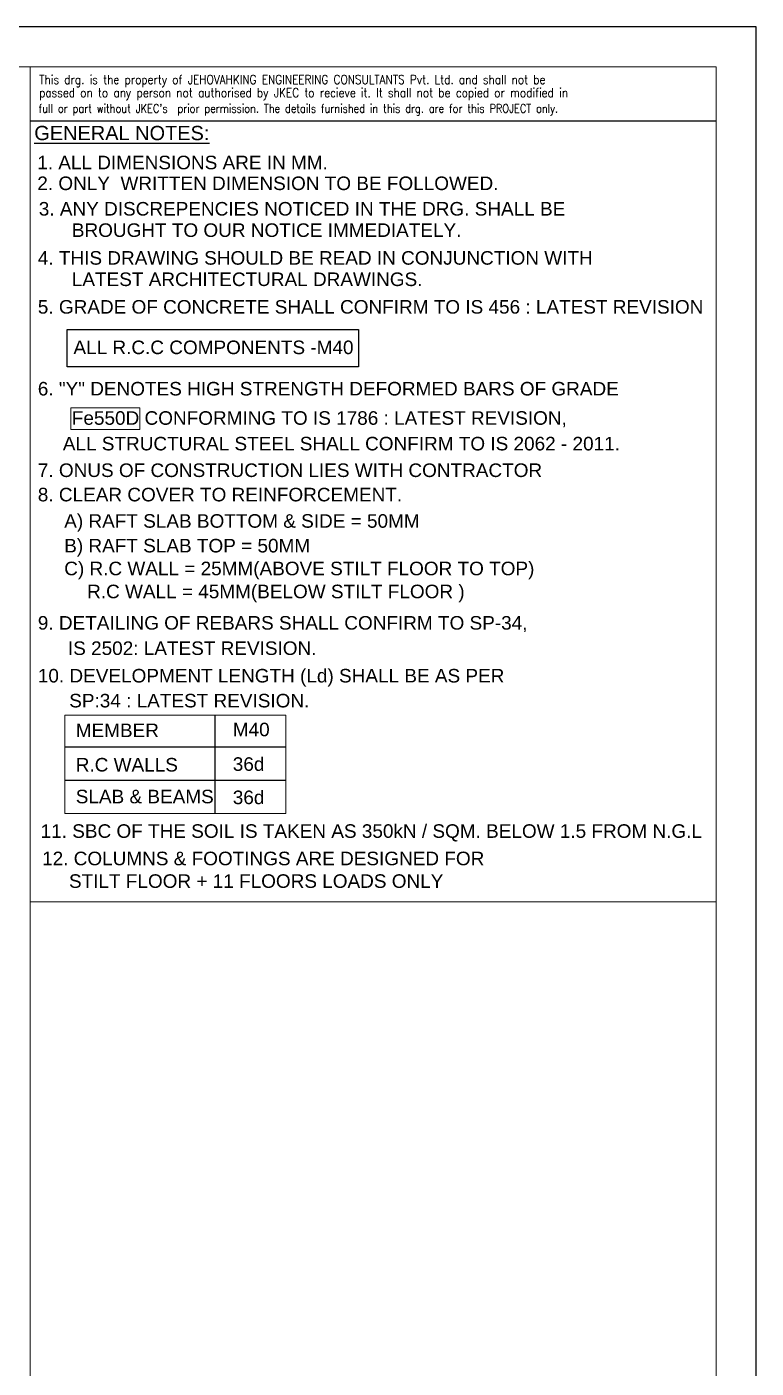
# Model space of a CAD drawing. Header units: inches. Extents: x 200139 to 352388, y -289304 to -188971.
# Drawn here: x 321131 to 342472, y -228244 to -188971 of the extents above; entities that cross this region are included whole.
import ezdxf

# ---------------------------------------------------------------- set-up
doc = ezdxf.new("R2010")
doc.units = ezdxf.units.IN
doc.header["$MEASUREMENT"] = 0
for name, color, linetype in [('DIM', 251, 'Continuous'), ('TITLE-2', 1, 'Continuous'), ('TITLE-3', 3, 'Continuous')]:
    doc.layers.add(name, color=color, linetype=linetype)
for name, color, linetype, lineweight in [('DIM2', 8, 'Continuous', 5), ('JKEC COLHAT', 2, 'Continuous', 20), ('text', 4, 'Continuous', 30)]:
    doc.layers.add(name, color=color, linetype=linetype, lineweight=lineweight)
doc.styles.add('Arial', font='arial.ttf', dxfattribs={"height": 400})
doc.styles.add('STYLET200', font='romans.shx', dxfattribs={"width": 0.85, "height": 200})
doc.styles.add('T300', font='sanss___.ttf', dxfattribs={"height": 350})

msp = doc.modelspace()

# ---------------------------------------------------------------- linework, layer by layer
at = {"layer": 'Defpoints', "ltscale": 0.2}
msp.add_lwpolyline([(200138.9, -289303.9), (342472.3, -289303.9), (342472.3, -188970.6), (200138.9, -188970.6)], close=True, dxfattribs=at)
at = {"layer": 'DIM', "color": 1}
for p, q in [((326629.1, -209125.5), (326629.1, -212002)), ((322244.4, -210051.8), (328714.2, -210051.8)), ((322244.4, -211026.9), (328714.2, -211026.9))]:
    msp.add_line(p, q, dxfattribs=at)
msp.add_lwpolyline([(322310.2, -197835.5), (330832, -197835.5), (330832, -198920.9), (322310.2, -198920.9)], close=True, dxfattribs=at)
at = {"layer": 'DIM2', "color": 1}
for points in [[(322416.9, -200130), (324439.2, -200130), (324439.2, -200760.5), (322416.9, -200760.5)], [(322244.4, -209125.5), (328714.2, -209125.5), (328714.2, -212002), (322244.4, -212002)]]:
    msp.add_lwpolyline(points, close=True, dxfattribs=at)
at = {"layer": 'JKEC COLHAT', "ltscale": 0.2}
for p, q in [((321228.4, -288137.2), (321228.4, -190137.2)), ((321228.4, -214589.2), (341305.6, -214589.2))]:
    msp.add_line(p, q, dxfattribs=at)
msp.add_lwpolyline([(201305.6, -288137.2), (341305.6, -288137.2), (341305.6, -190137.2), (201305.6, -190137.2)], close=True, dxfattribs=at)
at = {"layer": 'TITLE-2', "color": 5}
msp.add_line((321228.4, -191724.7), (341305.6, -191724.7), dxfattribs=at)

# ---------------------------------------------------------------- texts
at = {"layer": 'text', "style": 'T300'}
for s, p in [('1. ALL DIMENSIONS ARE IN MM.', (321435.1, -193141.4)), ('2. ONLY  WRITTEN DIMENSION TO BE FOLLOWED.', (321436.8, -193750.3)), ('3. ANY DISCREPENCIES NOTICED IN THE DRG. SHALL BE ', (321480.5, -194496.6)), ('BROUGHT TO OUR NOTICE IMMEDIATELY.', (322447.9, -195121.9)), ('4. THIS DRAWING SHOULD BE READ IN CONJUNCTION WITH ', (321452.5, -195934.8)), ('LATEST ARCHITECTURAL DRAWINGS.', (322447.9, -196560.1)), ('5. GRADE OF CONCRETE SHALL CONFIRM TO IS 456 : LATEST REVISION', (321452.5, -197368)), ('6. "Y" DENOTES HIGH STRENGTH DEFORMED BARS OF GRADE', (321452.5, -199764.5)), ('Fe550D CONFORMING TO IS 1786 : LATEST REVISION,', (322447.9, -200622.4)), ('ALL STRUCTURAL STEEL SHALL CONFIRM TO IS 2062 - 2011.', (322184.1, -201372.6)), ('7. ONUS OF CONSTRUCTION LIES WITH CONTRACTOR', (321452.5, -202151.6)), ('8. CLEAR COVER TO REINFORCEMENT.', (321452.5, -202864.6)), ('A) RAFT SLAB BOTTOM & SIDE = 50MM', (322225.3, -203636.9)), ('B) RAFT SLAB TOP = 50MM', (322225.3, -204360)), ('C) R.C WALL = 25MM(ABOVE STILT FLOOR TO TOP)', (322225.3, -205027.9)), ('     R.C WALL = 45MM(BELOW STILT FLOOR )', (322125.1, -205701)), ('9. DETAILING OF REBARS SHALL CONFIRM TO SP-34,', (321452.5, -206620.1)), ('IS 2502: LATEST REVISION.', (322333, -207362.1)), ('10. DEVELOPMENT LENGTH (Ld) SHALL BE AS PER ', (321452.5, -208167.7)), ('SP:34 : LATEST REVISION.', (322371.4, -208897.9)), ('11. SBC OF THE SOIL IS TAKEN AS 350kN / SQM. BELOW 1.5 FROM N.G.L', (321534.6, -212716.2)), ('12. COLUMNS & FOOTINGS ARE DESIGNED FOR ', (321577.1, -213518.6)), ('STILT FLOOR + 11 FLOORS LOADS ONLY', (322363.8, -214180.9))]:
    msp.add_text(s, height=397.003, dxfattribs=at).set_placement(p)
at = {"layer": 'text', "color": 3, "style": 'Arial'}
for s, height, p in [('ALL R.C.C COMPONENTS -M40', 397.003, (322494.6, -198553.8)), ('MEMBER', 397, (322562.4, -209767.1)), ('M40', 397, (327157.4, -209741.7)), ('R.C WALLS ', 397, (322562.4, -210774)), ('36d', 397, (327157.4, -210754.6)), ('SLAB & BEAMS', 397.003, (322562.4, -211705.3)), ('36d', 397, (327157.4, -211729.6))]:
    msp.add_text(s, height=height, dxfattribs=at).set_placement(p)
at = {"layer": 'TITLE-2', "style": 'STYLET200', "width": 0.85}
for s, height, p in [('This drg. is the property of JEHOVAHKING ENGINEERING CONSULTANTS Pvt. Ltd. and shall not be ', 264.364, (321496.6, -190645.6)), ('passed on to any person not authorised by JKEC to recieve it. It shall not be copied or modified in ', 264.364, (321490, -191029.3)), ("full or part without JKEC's  prior permission. The details furnished in this drg. are for this PROJECT only.", 246.2321, (321474.4, -191483.9))]:
    msp.add_text(s, height=height, dxfattribs=at).set_placement(p)
at = {"layer": 'TITLE-3', "color": 1, "style": 'Arial'}
msp.add_text('%%uGENERAL NOTES:', height=417.898, dxfattribs=at).set_placement((321348.5, -192288.9))

doc.saveas('drawing.dxf')
